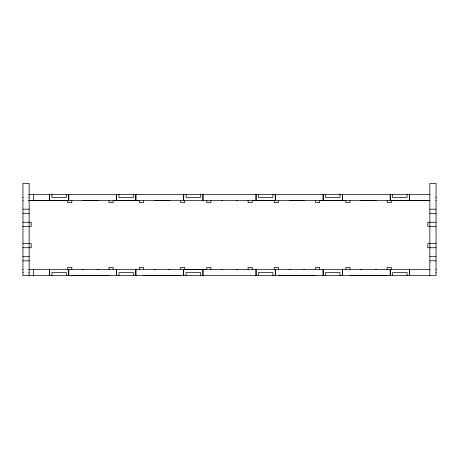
<?xml version="1.0" encoding="UTF-8"?>
<svg xmlns="http://www.w3.org/2000/svg" width="459" height="459" viewBox="0 0 459 459"><rect width="100%" height="100%" fill="white"/><g stroke="black" fill="none" stroke-linecap="round" stroke-linejoin="round"><path stroke-width="0.69" d="M28.458 194.358L429.94 194.358M22.95 197.485L23.334 197.485M28.756 197.485L29.146 197.485M435.66 197.485L436.05 197.485M28.458 200.554L429.853 200.554M22.95 200.583L23.334 200.583M28.756 200.583L67.703 200.566L67.703 202.631L71.834 202.631L71.834 200.566M429.853 200.566L391.298 200.566L391.298 202.631L387.166 202.631L387.166 200.566M435.66 200.583L436.05 200.583M22.95 209.189L29.146 209.189M429.853 209.189L436.05 209.189M22.95 213.32L29.146 213.32M429.853 213.32L436.05 213.32M22.95 222.271L31.212 222.254L31.212 226.385L22.95 226.402M436.05 222.271L427.788 222.254L427.788 226.385L436.05 226.402M22.95 243.614L31.212 243.597L31.212 247.728L22.95 247.745M436.05 243.614L427.788 243.597L427.788 247.728L436.05 247.745M22.95 256.696L29.146 256.696M429.853 256.696L436.05 256.696M22.95 260.827L29.146 260.827M429.853 260.827L436.05 260.827M22.95 269.433L23.334 269.433M28.458 269.433L429.853 269.433M435.66 269.433L436.05 269.433M22.95 272.531L23.334 272.531M28.756 272.531L29.146 272.531M435.66 272.531L436.05 272.531M71.834 275.612L109.013 275.612M143.438 275.612L180.617 275.612M278.383 275.612L315.562 275.612M349.988 275.612L387.166 275.612M429.853 275.629L429.853 183.371L436.05 183.371L436.05 275.629L22.95 275.629L22.95 183.371L29.146 183.371L29.146 275.629M409.543 194.358L409.543 200.554M409.543 269.433L409.543 275.629M409.457 194.358L409.457 200.554M409.457 269.433L409.457 275.629M407.099 194.358L407.099 197.456L392.64 197.456L392.64 194.358M407.099 275.629L407.099 272.531L392.64 272.531L392.64 275.629M391.298 269.416L391.298 267.35L387.166 267.35L387.166 269.416M390.282 194.358L390.282 200.554M390.282 269.433L390.282 275.629M390.196 194.358L390.196 200.554M390.196 269.433L390.196 275.629M349.988 200.566L349.988 202.631L345.856 202.631L345.856 200.566L319.694 200.566L319.694 202.631L315.562 202.631L315.562 200.566M349.988 269.416L349.988 267.35L345.856 267.35L345.856 269.416M342.448 194.358L342.448 200.554M342.448 269.433L342.448 275.629M342.362 194.358L342.362 200.554M342.362 269.433L342.362 275.629M340.004 194.358L340.004 197.456L325.546 197.456L325.546 194.358M340.004 275.629L340.004 272.531L325.546 272.531L325.546 275.629M323.188 194.358L323.188 200.554M323.188 269.433L323.188 275.629M323.102 194.358L323.102 200.554M323.102 269.433L323.102 275.629M319.694 269.416L319.694 267.35L315.562 267.35L315.562 269.416M278.383 200.566L278.383 202.631L274.252 202.631L274.252 200.566L252.221 200.554L252.221 202.62L248.089 202.62L248.089 200.554M278.383 269.416L278.383 267.35L274.252 267.35L274.252 269.416M275.354 194.358L275.354 200.554M275.354 269.433L275.354 275.629M275.268 194.358L275.268 200.554M275.268 269.433L275.268 275.629M272.91 194.358L272.91 197.456L258.451 197.456L258.451 194.358M272.91 275.629L272.91 272.531L258.451 272.531L258.451 275.629M256.093 194.358L256.093 200.554M256.093 269.433L256.093 275.629M256.007 194.358L256.007 200.554M256.007 269.433L256.007 275.629M252.221 269.433L252.221 267.368L248.089 267.368L248.089 269.433M210.911 200.554L210.911 202.62L206.779 202.62L206.779 200.554M210.911 269.433L210.911 267.368L206.779 267.368L206.779 269.433L184.748 269.416L184.748 267.35L180.617 267.35L180.617 269.416M202.993 194.358L202.993 200.554M202.993 269.433L202.993 275.629M202.907 194.358L202.907 200.554M202.907 269.433L202.907 275.629M200.549 194.358L200.549 197.456L186.09 197.456L186.09 194.358M200.549 275.629L200.549 272.531L186.09 272.531L186.09 275.629M184.748 200.566L184.748 202.631L180.617 202.631L180.617 200.566M183.732 194.358L183.732 200.554M183.732 269.433L183.732 275.629M183.646 194.358L183.646 200.554M183.646 269.433L183.646 275.629M143.438 200.566L143.438 202.631L139.306 202.631L139.306 200.566L113.143 200.566L113.143 202.631L109.013 202.631L109.013 200.566M143.438 269.416L143.438 267.35L139.306 267.35L139.306 269.416M135.898 194.358L135.898 200.554M135.898 269.433L135.898 275.629M135.812 194.358L135.812 200.554M135.812 269.433L135.812 275.629M133.454 194.358L133.454 197.456L118.996 197.456L118.996 194.358M133.454 275.629L133.454 272.531L118.996 272.531L118.996 275.629M116.638 194.358L116.638 200.554M116.638 269.433L116.638 275.629M116.552 194.358L116.552 200.554M116.552 269.433L116.552 275.629M113.143 269.416L113.143 267.35L109.013 267.35L109.013 269.416M71.834 269.416L71.834 267.35L67.703 267.35L67.703 269.416M68.804 194.358L68.804 200.554M68.804 269.433L68.804 275.629M68.718 194.358L68.718 200.554M68.718 269.433L68.718 275.629M66.36 194.358L66.36 197.456L51.901 197.456L51.901 194.358M66.36 275.629L66.36 272.531L51.901 272.531L51.901 275.629M49.543 194.358L49.543 200.554M49.543 269.433L49.543 275.629M49.457 194.358L49.457 200.554M49.457 269.433L49.457 275.629M33.501 194.358L33.501 200.554M33.501 269.433L33.501 275.629M237.096 200.376A1.549 1.549 0 0 1 236.385 200.554M222.615 200.554A1.549 1.549 0 0 1 221.904 200.376M236.385 269.433A1.549 1.549 0 0 1 237.234 269.685M221.766 269.685A1.549 1.549 0 0 1 222.615 269.433M97.308 269.416A1.549 1.549 0 0 1 98.157 269.668M82.689 269.668A1.549 1.549 0 0 1 83.538 269.416M168.912 269.416A1.549 1.549 0 0 1 169.761 269.668M154.293 269.668A1.549 1.549 0 0 1 155.142 269.416M98.157 200.313A1.549 1.549 0 0 1 97.308 200.566L83.538 200.566A1.549 1.549 0 0 1 82.689 200.313M169.761 200.313A1.549 1.549 0 0 1 168.912 200.566L155.142 200.566A1.549 1.549 0 0 1 154.293 200.313M303.858 269.416A1.549 1.549 0 0 1 304.707 269.668M289.239 269.668A1.549 1.549 0 0 1 290.088 269.416M375.462 269.416A1.549 1.549 0 0 1 376.311 269.668M360.843 269.668A1.549 1.549 0 0 1 361.692 269.416M304.707 200.313A1.549 1.549 0 0 1 303.858 200.566L290.088 200.566A1.549 1.549 0 0 1 289.239 200.313M376.311 200.313A1.549 1.549 0 0 1 375.462 200.566L361.692 200.566A1.549 1.549 0 0 1 360.843 200.313"/></g></svg>
